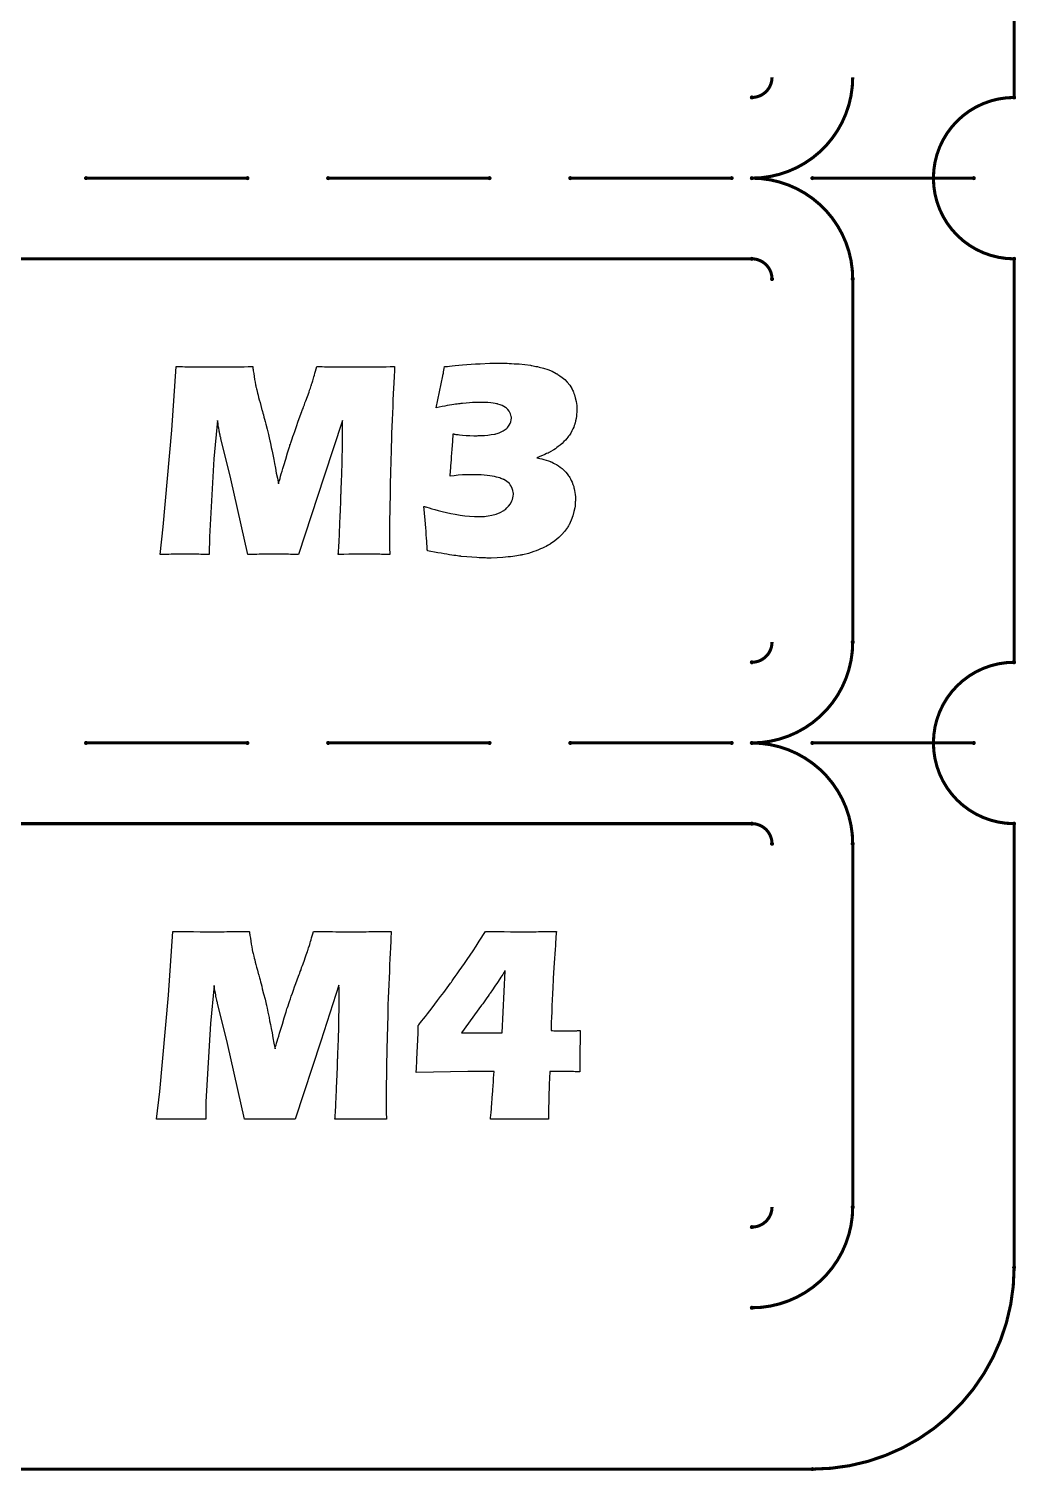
# Model space of a CAD drawing. Extents: x 0 to 200, y 0 to 200.
# Drawn here: x 123.58 to 148.05, y 45.95 to 81.7 of the extents above; entities that cross this region are included whole.
import ezdxf

# ---------------------------------------------------------------- set-up
doc = ezdxf.new("R2010")
doc.units = 0
doc.layers.get('0').update_dxf_attribs({"linetype": 'CONTINUOUS'})
doc.layers.add('gm1', color=1, linetype='CONTINUOUS')
doc.layers.add('gm2', color=1, linetype='CONTINUOUS')

# ---------------------------------------------------------------- blocks, each defined once
blk = doc.blocks.new('D10')
at = {"const_width": 0.05}
blk.add_lwpolyline([(-0.025, 0, 1), (0.025, 0, 1)], format="xyb", close=True, dxfattribs=at)

msp = doc.modelspace()

# ---------------------------------------------------------------- linework, layer by layer
at = {"layer": 'gm1', "color": 1, "const_width": 0.0762}
for points in [[(148.000296, 80.00016), (148.000296, 90.00018)], [(141.500283, 80.00016), (141.500283, 80.00016)], [(141.500283, 80.00016), (141.500283, 80.00016)], [(148.000296, 80.00016), (148.000296, 80.00016)], [(148.000296, 80.00016), (148.000296, 80.00016)], [(141.500283, 78.000156), (141.500283, 78.000156)], [(141.500283, 78.000156), (141.500283, 78.000156)], [(141.500283, 76.000152), (122.500245, 76.000152)], [(148.000296, 66.000132), (148.000296, 76.000152)], [(142.000284, 75.500151), (142.000284, 75.500151)], [(142.000284, 75.500151), (142.000284, 75.500151)], [(144.000288, 75.500151), (144.000288, 75.500151)], [(144.000288, 75.500151), (144.000288, 75.500151)], [(144.000288, 75.500151), (144.000288, 66.500133)], [(141.500283, 66.000132), (141.500283, 66.000132)], [(141.500283, 66.000132), (141.500283, 66.000132)], [(148.000296, 66.000132), (148.000296, 66.000132)], [(148.000296, 66.000132), (148.000296, 66.000132)], [(141.500283, 64.000128), (141.500283, 64.000128)], [(141.500283, 64.000128), (141.500283, 64.000128)], [(141.500283, 62.000124), (122.500245, 62.000124)], [(148.000296, 51.000102), (148.000296, 62.000124)], [(142.000284, 61.500123), (142.000284, 61.500123)], [(142.000284, 61.500123), (142.000284, 61.500123)], [(144.000288, 61.500123), (144.000288, 61.500123)], [(144.000288, 61.500123), (144.000288, 61.500123)], [(144.000288, 52.500105), (144.000288, 61.500123)], [(141.500283, 52.000104), (141.500283, 52.000104)], [(141.500283, 52.000104), (141.500283, 52.000104)], [(141.500283, 50.0001), (141.500283, 50.0001)], [(141.500283, 50.0001), (141.500283, 50.0001)], [(122.000244, 46.000092), (143.000286, 46.000092)], [(143.000286, 46.000092), (143.000286, 46.000092)], [(143.000286, 46.000092), (143.000286, 46.000092)]]:
    msp.add_lwpolyline(points, dxfattribs=at)
for points in [[(141.500283, 80.00016, 0.414214), (142.000284, 80.500161)], [(141.500283, 78.000156, 0.414214), (144.000288, 80.500161)], [(148.000296, 80.00016, 1), (148.000296, 76.000152)], [(144.000288, 75.500151, 0.414214), (141.500283, 78.000156)], [(142.000284, 75.500151, 0.414214), (141.500283, 76.000152)], [(141.500283, 66.000132, 0.414214), (142.000284, 66.500133)], [(141.500283, 64.000128, 0.414214), (144.000288, 66.500133)], [(148.000296, 66.000132, 1), (148.000296, 62.000124)], [(144.000288, 61.500123, 0.414214), (141.500283, 64.000128)], [(142.000284, 61.500123, 0.414214), (141.500283, 62.000124)], [(141.500283, 50.0001, 0.414214), (144.000288, 52.500105)], [(141.500283, 52.000104, 0.414214), (142.000284, 52.500105)], [(143.000286, 46.000092, 0.414214), (148.000296, 51.000102)]]:
    msp.add_lwpolyline(points, format="xyb", dxfattribs=at)
at = {"layer": 'gm1', "color": 1}
for points in [[(132.648355, 73.323977), (132.648355, 73.312867), (132.648355, 73.298057), (132.644645, 73.275837), (132.644645, 73.249916), (132.640935, 73.216586), (132.640935, 73.179546), (132.637225, 73.135106), (132.633535, 73.086966), (132.633535, 73.035116), (132.629825, 72.979566), (132.626115, 72.920316), (132.618715, 72.790706), (132.611315, 72.649975), (132.603905, 72.498135), (132.600215, 72.338895), (132.592795, 72.175944), (132.585375, 72.009294), (132.570575, 71.672293), (132.566865, 71.509353), (132.563165, 71.350103), (132.563165, 71.346403), (132.563165, 71.331593), (132.563165, 71.309373), (132.563165, 71.279743), (132.559465, 71.242712), (132.559465, 71.198272), (132.559465, 71.146422), (132.555765, 71.087172), (132.555765, 71.024212), (132.552055, 70.957552), (132.552055, 70.883492), (132.548365, 70.805722), (132.544655, 70.642771), (132.540945, 70.468711), (132.537255, 70.283551), (132.533545, 70.09838), (132.529835, 69.91322), (132.526125, 69.731749), (132.522435, 69.557699), (132.522435, 69.476219), (132.522435, 69.398449), (132.518725, 69.324389), (132.518725, 69.254019), (132.518725, 69.187368), (132.518725, 69.128108), (132.518725, 69.120708), (132.518725, 69.102188), (132.518725, 69.072558), (132.518725, 69.050338), (132.518725, 69.024418), (132.518725, 68.994788), (132.522435, 68.961458), (132.522435, 68.924428), (132.522435, 68.883688), (132.522435, 68.835548), (132.522435, 68.787408), (132.526125, 68.731857), (132.526125, 68.672597), (132.326165, 68.672597), (132.278025, 68.676307), (131.515143, 68.676307), (131.389213, 68.672597), (131.252183, 68.672597), (131.252183, 68.676307), (131.252183, 68.687417), (131.255893, 68.709637), (131.255893, 68.739257), (131.259603, 68.779998), (131.263313, 68.828138), (131.267003, 68.894798), (131.270713, 68.968868), (131.274413, 69.057748), (131.278113, 69.109598), (131.281823, 69.161438), (131.281823, 69.220688), (131.285523, 69.279949), (131.289223, 69.346609), (131.292923, 69.416969), (131.292923, 69.491039), (131.296633, 69.568809), (131.300323, 69.650279), (131.304053, 69.739159), (131.307743, 69.82804), (131.311433, 69.92433), (131.315163, 70.02432), (131.318853, 70.13171), (131.318853, 70.13542), (131.318853, 70.14652), (131.318853, 70.16134), (131.322563, 70.18356), (131.322563, 70.20948), (131.322563, 70.23911), (131.322563, 70.276141), (131.326263, 70.316881), (131.326263, 70.361321), (131.329963, 70.409461), (131.333663, 70.513151), (131.337373, 70.627961), (131.341073, 70.750172), (131.344773, 70.872382), (131.348483, 70.998292), (131.348483, 71.124202), (131.352173, 71.242712), (131.355883, 71.350103), (131.359593, 71.450093), (131.359593, 71.494533), (131.359593, 71.535273), (131.359593, 71.572303), (131.359593, 71.605633), (131.359593, 71.613043), (131.359593, 71.631563), (131.359593, 71.664893), (131.359593, 71.705623), (131.359593, 71.761174), (131.355883, 71.827834), (131.355883, 71.905604), (131.352173, 71.994484), (130.904082, 70.609441), (130.263401, 68.672597), (130.06712, 68.672597), (130.01898, 68.676307), (129.293139, 68.676307), (129.230178, 68.672597), (129.007978, 68.672597), (128.585797, 70.546481), (128.341387, 71.546383), (128.341387, 71.550083), (128.337677, 71.557493), (128.337677, 71.568603), (128.330277, 71.583413), (128.326567, 71.605633), (128.322857, 71.627853), (128.308047, 71.687113), (128.308047, 71.690813), (128.304347, 71.705623), (128.300637, 71.727843), (128.296937, 71.757474), (128.289537, 71.801914), (128.278407, 71.853764), (128.271027, 71.916714), (128.256197, 71.990784), (128.171036, 71.042732), (128.056206, 69.105888), (128.048806, 68.672597), (127.845136, 68.672597), (127.796986, 68.676307), (127.111874, 68.676307), (127.052614, 68.672597), (126.834124, 68.672597), (126.915594, 69.361419), (127.126684, 71.750064), (127.234084, 73.327687), (127.389625, 73.327687), (127.452575, 73.323977), (127.748845, 73.323977), (127.915496, 73.320277), (128.504327, 73.320277), (128.570977, 73.323977), (128.915388, 73.323977), (129.019088, 73.327687), (129.130188, 73.327687), (129.130188, 73.323977), (129.133898, 73.316577), (129.133898, 73.298057), (129.137588, 73.279537), (129.141298, 73.253617), (129.144998, 73.227696), (129.156108, 73.161036), (129.167218, 73.086966), (129.178328, 73.012896), (129.189438, 72.942536), (129.200548, 72.879586), (129.200548, 72.872176), (129.204248, 72.861066), (129.207958, 72.849956), (129.211658, 72.831436), (129.219068, 72.809216), (129.222758, 72.779596), (129.233888, 72.749965), (129.241288, 72.712935), (129.252399, 72.668495), (129.263499, 72.620345), (129.278319, 72.564795), (129.293139, 72.505545), (129.311649, 72.438885), (129.330169, 72.364815), (129.352389, 72.287045), (129.352389, 72.283345), (129.356089, 72.268535), (129.363499, 72.242604), (129.374599, 72.212984), (129.381999, 72.175944), (129.396839, 72.131504), (129.407939, 72.079664), (129.422749, 72.027814), (129.437559, 71.968564), (129.452379, 71.905604), (129.485699, 71.779694), (129.519039, 71.650073), (129.548659, 71.524163), (129.548659, 71.520463), (129.552369, 71.509353), (129.556079, 71.490833), (129.563479, 71.461203), (129.570879, 71.424173), (129.578289, 71.379733), (129.589399, 71.327883), (129.604199, 71.264933), (129.619029, 71.194562), (129.633839, 71.113092), (129.652359, 71.024212), (129.670869, 70.924222), (129.693089, 70.813122), (129.715319, 70.690911), (129.741229, 70.561301), (129.76717, 70.420571), (129.76717, 70.427981), (129.77457, 70.442791), (129.78197, 70.472421), (129.79308, 70.509451), (129.80789, 70.557591), (129.82271, 70.609441), (129.83753, 70.668691), (129.85974, 70.735351), (129.87827, 70.805722), (129.90048, 70.879782), (129.94862, 71.031622), (129.99306, 71.190862), (130.0412, 71.338993), (130.0412, 71.342703), (130.04862, 71.357513), (130.05231, 71.379733), (130.06342, 71.409363), (130.07452, 71.442693), (130.08936, 71.487133), (130.10786, 71.538973), (130.12637, 71.594523), (130.14861, 71.657483), (130.17082, 71.724143), (130.19675, 71.798214), (130.22267, 71.872274), (130.252291, 71.953754), (130.281921, 72.038924), (130.348571, 72.216684), (130.352281, 72.224094), (130.355991, 72.238904), (130.367101, 72.264825), (130.378201, 72.294455), (130.393021, 72.335195), (130.411551, 72.379635), (130.426351, 72.431475), (130.448561, 72.483325), (130.485601, 72.590725), (130.526341, 72.698115), (130.541151, 72.746265), (130.559661, 72.790706), (130.570791, 72.827736), (130.581891, 72.861066), (130.585591, 72.868476), (130.589301, 72.890696), (130.600401, 72.924016), (130.618931, 72.975866), (130.626331, 73.005496), (130.637441, 73.042526), (130.648541, 73.079556), (130.659651, 73.120296), (130.674471, 73.168436), (130.689291, 73.216586), (130.704101, 73.272137), (130.718901, 73.327687), (130.852232, 73.327687), (130.907782, 73.323977), (131.189222, 73.323977), (131.270713, 73.320277), (132.022484, 73.320277), (132.092844, 73.323977), (132.437265, 73.323977), (132.540945, 73.327687), (132.648355, 73.327687), (132.648355, 73.323977)], [(135.388801, 73.412857), (135.436951, 73.412857), (135.488801, 73.409157), (135.544351, 73.405457), (135.607301, 73.401747), (135.736921, 73.394347), (135.873942, 73.379527), (136.014672, 73.361017), (136.018372, 73.361017), (136.033182, 73.357307), (136.051712, 73.353607), (136.077632, 73.349907), (136.110962, 73.342497), (136.147992, 73.335087), (136.188732, 73.327687), (136.233162, 73.316577), (136.333163, 73.286947), (136.440553, 73.253617), (136.547953, 73.212876), (136.651643, 73.161036), (136.655353, 73.161036), (136.662753, 73.153626), (136.677563, 73.146216), (136.696093, 73.135106), (136.718303, 73.120296), (136.740523, 73.101776), (136.799774, 73.061046), (136.862734, 73.005496), (136.925694, 72.942536), (136.988644, 72.868476), (137.040494, 72.783296), (137.040494, 72.779596), (137.044184, 72.772186), (137.051604, 72.761076), (137.059024, 72.742555), (137.070124, 72.720335), (137.081234, 72.694415), (137.092344, 72.664785), (137.103454, 72.631455), (137.125674, 72.553685), (137.147884, 72.464805), (137.162704, 72.368525), (137.166394, 72.261125), (137.166394, 72.257425), (137.166394, 72.253715), (137.166394, 72.231494), (137.162704, 72.198164), (137.158994, 72.153724), (137.155284, 72.101884), (137.147884, 72.046334), (137.133074, 71.987084), (137.118274, 71.927824), (137.114564, 71.920424), (137.110854, 71.901904), (137.099744, 71.868574), (137.084934, 71.831544), (137.062714, 71.783394), (137.040494, 71.735253), (137.010864, 71.679703), (136.977534, 71.627853), (136.973834, 71.620453), (136.959034, 71.605633), (136.940504, 71.579713), (136.914584, 71.546383), (136.881254, 71.509353), (136.840514, 71.468613), (136.799774, 71.424173), (136.751634, 71.383433), (136.744233, 71.379733), (136.729413, 71.364923), (136.703493, 71.346403), (136.670163, 71.324183), (136.633113, 71.294553), (136.592393, 71.268633), (136.499803, 71.213082), (136.496103, 71.209382), (136.477583, 71.201972), (136.451663, 71.187162), (136.414623, 71.172342), (136.366483, 71.150122), (136.310923, 71.124202), (136.247982, 71.098282), (136.173922, 71.068652), (136.177622, 71.068652), (136.185022, 71.064952), (136.196132, 71.064952), (136.210952, 71.061252), (136.247982, 71.053842), (136.296123, 71.039032), (136.347973, 71.027922), (136.403513, 71.009402), (136.459073, 70.994592), (136.507213, 70.976072), (136.514613, 70.972372), (136.529433, 70.968662), (136.551653, 70.957552), (136.584993, 70.939042), (136.622003, 70.920522), (136.662753, 70.898302), (136.707193, 70.868672), (136.751634, 70.835342), (136.755344, 70.831642), (136.773844, 70.820532), (136.796084, 70.802012), (136.821994, 70.776092), (136.855334, 70.746461), (136.892364, 70.709431), (136.925694, 70.668691), (136.959034, 70.624251), (136.962724, 70.620551), (136.973834, 70.602031), (136.988644, 70.579811), (137.007174, 70.546481), (137.025684, 70.505751), (137.047894, 70.461311), (137.066424, 70.409461), (137.084934, 70.353911), (137.088634, 70.346501), (137.092344, 70.327991), (137.099744, 70.298361), (137.107144, 70.257621), (137.114564, 70.20948), (137.121964, 70.15763), (137.129374, 70.09838), (137.129374, 70.03543), (137.129374, 70.03172), (137.129374, 70.02061), (137.129374, 70.0021), (137.125674, 69.97988), (137.125674, 69.95025), (137.121964, 69.91322), (137.118274, 69.87248), (137.110854, 69.83174), (137.092344, 69.735459), (137.062714, 69.628059), (137.025684, 69.520659), (136.973834, 69.409559), (136.973834, 69.405859), (136.966434, 69.398449), (136.959034, 69.383639), (136.944194, 69.361419), (136.929394, 69.339199), (136.907184, 69.309569), (136.859034, 69.242908), (136.792374, 69.168848), (136.714593, 69.091078), (136.622003, 69.009608), (136.514613, 68.935538), (136.510913, 68.931838), (136.499803, 68.928128), (136.485003, 68.917018), (136.462763, 68.905908), (136.433153, 68.891098), (136.399813, 68.872578), (136.359083, 68.850358), (136.314653, 68.831848), (136.266493, 68.809628), (136.214662, 68.787408), (136.155412, 68.765188), (136.096142, 68.742967), (135.966532, 68.698527), (135.822092, 68.665197), (135.818392, 68.665197), (135.803582, 68.661487), (135.785062, 68.657787), (135.755442, 68.654087), (135.718391, 68.646677), (135.677671, 68.639267), (135.629531, 68.631867), (135.577681, 68.624457), (135.522141, 68.617047), (135.459161, 68.609647), (135.325851, 68.594827), (135.18513, 68.587427), (135.03698, 68.583717), (134.93701, 68.583717), (134.89627, 68.587427), (134.79998, 68.587427), (134.744429, 68.591127), (134.688879, 68.594827), (134.562969, 68.602237), (134.433339, 68.609647), (134.300029, 68.624457), (134.296339, 68.624457), (134.285209, 68.628157), (134.262999, 68.628157), (134.237088, 68.631867), (134.203748, 68.635567), (134.162998, 68.642977), (134.118568, 68.650377), (134.063008, 68.657787), (134.007468, 68.665197), (133.940808, 68.676307), (133.874158, 68.687417), (133.800068, 68.702227), (133.718607, 68.713337), (133.637137, 68.731857), (133.548257, 68.746667), (133.459377, 68.765188), (133.459377, 68.768888), (133.459377, 68.772588), (133.455667, 68.794808), (133.455667, 68.831848), (133.451977, 68.879988), (133.448267, 68.939238), (133.444557, 69.005898), (133.437157, 69.079968), (133.433447, 69.161438), (133.426047, 69.246618), (133.418637, 69.335499), (133.403827, 69.520659), (133.389017, 69.698419), (133.377907, 69.7836), (133.370487, 69.86507), (133.374197, 69.86507), (133.377907, 69.86137), (133.389017, 69.85767), (133.403827, 69.85396), (133.422337, 69.85026), (133.444557, 69.84285), (133.500117, 69.82434), (133.566767, 69.80582), (133.644537, 69.7836), (133.729717, 69.76138), (133.826008, 69.739159), (133.929698, 69.713239), (134.040798, 69.691019), (134.151898, 69.668799), (134.270409, 69.650279), (134.388909, 69.631759), (134.507429, 69.620649), (134.629629, 69.613249), (134.744429, 69.609539), (134.78146, 69.609539), (134.80738, 69.613249), (134.84072, 69.613249), (134.87776, 69.616949), (134.91848, 69.620649), (134.96293, 69.628059), (135.05921, 69.646579), (135.16291, 69.672499), (135.262901, 69.709529), (135.355481, 69.76138), (135.359191, 69.76508), (135.366591, 69.76879), (135.377701, 69.77619), (135.392511, 69.79101), (135.429551, 69.82434), (135.473981, 69.86878), (135.518411, 69.92803), (135.555461, 69.99839), (135.570281, 70.03543), (135.581391, 70.07616), (135.588791, 70.1206), (135.592491, 70.16874), (135.592491, 70.17245), (135.592491, 70.17985), (135.592491, 70.19096), (135.588791, 70.20948), (135.581391, 70.253921), (135.562861, 70.305771), (135.533241, 70.365021), (135.514721, 70.398351), (135.492501, 70.427981), (135.462871, 70.453901), (135.429551, 70.483531), (135.392511, 70.509451), (135.351771, 70.531671), (135.348061, 70.531671), (135.340661, 70.535371), (135.325851, 70.542781), (135.307321, 70.550191), (135.281411, 70.557591), (135.251801, 70.568701), (135.21475, 70.579811), (135.17031, 70.590921), (135.12217, 70.602031), (135.06662, 70.613141), (135.00737, 70.624251), (134.94071, 70.631661), (134.87034, 70.639071), (134.78887, 70.646471), (134.707389, 70.650181), (134.496299, 70.650181), (134.459269, 70.646471), (134.418539, 70.646471), (134.325949, 70.642771), (134.225958, 70.635361), (134.125988, 70.624251), (134.022268, 70.613141), (134.022268, 70.620551), (134.025998, 70.635361), (134.025998, 70.664991), (134.029688, 70.705731), (134.033398, 70.750172), (134.037098, 70.809422), (134.044508, 70.872382), (134.048208, 70.942742), (134.055608, 71.020512), (134.059318, 71.101982), (134.066718, 71.187162), (134.074118, 71.279743), (134.088938, 71.468613), (134.100048, 71.661183), (134.111158, 71.661183), (134.125988, 71.657483), (134.140788, 71.653783), (134.166708, 71.650073), (134.192638, 71.646373), (134.222248, 71.642673), (134.255599, 71.638963), (134.333349, 71.631563), (134.422239, 71.624153), (134.514829, 71.620453), (134.614799, 71.616743), (134.692579, 71.616743), (134.722209, 71.620453), (134.79257, 71.620453), (134.87405, 71.624153), (134.95922, 71.631563), (135.0444, 71.642673), (135.12217, 71.653783), (135.12587, 71.653783), (135.12957, 71.657483), (135.1407, 71.657483), (135.1555, 71.661183), (135.19253, 71.672293), (135.23696, 71.687113), (135.288811, 71.709333), (135.340661, 71.735253), (135.388801, 71.768584), (135.433251, 71.805614), (135.436951, 71.809324), (135.451761, 71.824134), (135.466581, 71.850054), (135.488801, 71.879684), (135.507301, 71.916714), (135.525831, 71.957454), (135.536941, 72.005594), (135.540641, 72.053734), (135.540641, 72.057444), (135.540641, 72.072254), (135.536941, 72.094474), (135.529541, 72.124104), (135.518411, 72.157434), (135.503611, 72.194464), (135.485091, 72.227794), (135.455471, 72.264825), (135.451761, 72.268535), (135.440651, 72.279645), (135.418441, 72.298155), (135.392511, 72.316675), (135.355481, 72.338895), (135.314741, 72.364815), (135.262901, 72.383335), (135.20364, 72.401855), (135.19624, 72.405555), (135.17402, 72.409255), (135.13697, 72.416665), (135.08885, 72.424075), (135.0296, 72.431475), (134.95922, 72.435185), (134.87776, 72.442585), (134.707389, 72.442585), (134.651849, 72.438885), (134.581479, 72.435185), (134.503699, 72.431475), (134.418539, 72.424075), (134.329659, 72.416665), (134.318549, 72.416665), (134.303739, 72.412965), (134.285209, 72.412965), (134.262999, 72.409255), (134.233358, 72.405555), (134.196348, 72.401855), (134.159308, 72.394445), (134.114858, 72.387035), (134.063008, 72.379635), (134.011158, 72.372225), (133.951908, 72.361115), (133.888958, 72.350005), (133.822308, 72.338895), (133.748237, 72.324085), (133.674167, 72.309265), (133.840818, 73.101776), (133.840818, 73.105486), (133.844518, 73.120296), (133.848228, 73.142516), (133.855628, 73.168436), (133.863028, 73.201766), (133.870448, 73.242506), (133.877848, 73.283247), (133.885258, 73.327687), (133.892668, 73.327687), (133.903768, 73.331387), (133.918588, 73.331387), (133.955618, 73.335087), (134.011158, 73.342497), (134.074118, 73.349907), (134.151898, 73.357307), (134.237088, 73.364717), (134.329659, 73.372127), (134.433339, 73.379527), (134.540749, 73.386937), (134.651849, 73.394347), (134.76664, 73.401747), (135.00366, 73.412857), (135.24069, 73.416567), (135.344371, 73.416567), (135.388801, 73.412857)], [(132.565025, 59.323949), (132.565025, 59.312839), (132.565025, 59.298029), (132.561315, 59.275809), (132.561315, 59.249888), (132.557605, 59.216558), (132.557605, 59.179518), (132.553915, 59.135078), (132.550205, 59.086938), (132.550205, 59.035088), (132.546495, 58.979538), (132.542805, 58.920288), (132.535395, 58.790678), (132.527995, 58.649947), (132.520585, 58.498107), (132.516885, 58.338867), (132.509485, 58.175916), (132.502065, 58.009266), (132.487245, 57.672265), (132.483545, 57.509325), (132.479845, 57.350075), (132.479845, 57.346375), (132.479845, 57.331565), (132.479845, 57.309345), (132.479845, 57.279715), (132.476145, 57.242684), (132.476145, 57.198244), (132.476145, 57.146394), (132.472435, 57.087144), (132.472435, 57.024184), (132.468745, 56.957524), (132.468745, 56.883464), (132.465035, 56.805694), (132.461325, 56.642743), (132.457635, 56.468683), (132.453925, 56.283523), (132.450215, 56.098352), (132.446505, 55.913192), (132.442815, 55.731721), (132.439105, 55.557671), (132.439105, 55.476191), (132.439105, 55.398421), (132.435395, 55.324361), (132.435395, 55.253991), (132.435395, 55.18734), (132.435395, 55.12808), (132.435395, 55.12068), (132.435395, 55.10216), (132.435395, 55.07253), (132.435395, 55.05031), (132.435395, 55.02439), (132.435395, 54.99476), (132.439105, 54.96143), (132.439105, 54.9244), (132.439105, 54.88366), (132.439105, 54.83552), (132.439105, 54.78738), (132.442815, 54.731829), (132.442815, 54.672569), (132.242834, 54.672569), (132.194694, 54.676279), (131.431793, 54.676279), (131.305893, 54.672569), (131.168852, 54.672569), (131.168852, 54.676279), (131.168852, 54.687389), (131.172582, 54.709609), (131.172582, 54.739229), (131.176272, 54.77997), (131.179962, 54.82811), (131.183692, 54.89477), (131.187382, 54.96884), (131.191092, 55.05772), (131.194792, 55.10957), (131.198492, 55.16141), (131.198492, 55.22067), (131.202192, 55.279921), (131.205902, 55.346581), (131.209602, 55.416941), (131.209602, 55.491011), (131.213302, 55.568781), (131.217012, 55.650251), (131.220702, 55.739131), (131.224412, 55.828012), (131.228122, 55.924302), (131.231832, 56.024292), (131.235522, 56.131682), (131.235522, 56.135392), (131.235522, 56.146502), (131.235522, 56.161312), (131.239232, 56.183532), (131.239232, 56.209452), (131.239232, 56.239082), (131.239232, 56.276113), (131.242942, 56.316853), (131.242942, 56.361293), (131.246632, 56.409433), (131.250343, 56.513123), (131.254043, 56.627933), (131.257743, 56.750144), (131.261443, 56.872354), (131.265153, 56.998264), (131.265153, 57.124174), (131.268853, 57.242684), (131.272553, 57.350075), (131.276263, 57.450065), (131.276263, 57.494505), (131.276263, 57.535245), (131.276263, 57.572275), (131.276263, 57.605605), (131.276263, 57.613015), (131.276263, 57.631535), (131.276263, 57.664865), (131.276263, 57.705595), (131.276263, 57.761146), (131.272553, 57.827806), (131.272553, 57.905576), (131.268853, 57.994456), (130.820762, 56.609413), (130.18008, 54.672569), (129.9838, 54.672569), (129.93565, 54.676279), (129.209808, 54.676279), (129.146848, 54.672569), (128.924648, 54.672569), (128.502467, 56.546453), (128.258057, 57.546355), (128.258057, 57.550055), (128.254347, 57.557465), (128.254347, 57.568575), (128.246946, 57.583385), (128.243236, 57.605605), (128.239526, 57.627825), (128.224726, 57.687085), (128.224726, 57.690785), (128.221016, 57.705595), (128.217316, 57.727815), (128.213616, 57.757446), (128.206206, 57.801886), (128.195096, 57.853736), (128.187676, 57.916686), (128.172876, 57.990756), (128.087686, 57.042704), (127.972896, 55.10586), (127.965486, 54.672569), (127.761806, 54.672569), (127.713665, 54.676279), (127.028544, 54.676279), (126.969294, 54.672569), (126.750794, 54.672569), (126.832274, 55.361391), (127.043364, 57.750036), (127.150754, 59.327659), (127.306295, 59.327659), (127.369255, 59.323949), (127.665515, 59.323949), (127.832166, 59.320249), (128.421007, 59.320249), (128.487657, 59.323949), (128.832078, 59.323949), (128.935758, 59.327659), (129.046858, 59.327659), (129.046858, 59.323949), (129.050568, 59.316549), (129.050568, 59.298029), (129.054278, 59.279509), (129.057968, 59.253589), (129.061678, 59.227668), (129.072788, 59.161008), (129.083888, 59.086938), (129.095018, 59.012868), (129.106128, 58.942508), (129.117228, 58.879558), (129.117228, 58.872148), (129.120928, 58.861038), (129.124628, 58.849928), (129.128338, 58.831408), (129.135738, 58.809188), (129.139448, 58.779568), (129.150558, 58.749937), (129.157958, 58.712907), (129.169068, 58.668467), (129.180178, 58.620317), (129.194988, 58.564767), (129.209808, 58.505517), (129.228328, 58.438857), (129.246838, 58.364787), (129.269059, 58.287017), (129.269059, 58.283317), (129.272769, 58.268507), (129.280169, 58.242576), (129.291279, 58.212956), (129.298689, 58.175916), (129.313489, 58.131476), (129.324619, 58.079636), (129.339419, 58.027786), (129.354229, 57.968536), (129.369049, 57.905576), (129.402369, 57.779666), (129.435719, 57.650045), (129.465329, 57.524135), (129.465329, 57.520435), (129.469039, 57.509325), (129.472729, 57.490805), (129.480149, 57.461175), (129.487559, 57.424145), (129.494969, 57.379705), (129.506069, 57.327855), (129.520889, 57.264905), (129.535709, 57.194534), (129.550509, 57.113064), (129.569029, 57.024184), (129.587559, 56.924194), (129.609769, 56.813094), (129.631989, 56.690883), (129.657909, 56.561273), (129.683819, 56.420543), (129.683819, 56.427953), (129.691239, 56.442763), (129.698649, 56.472393), (129.709759, 56.509423), (129.724559, 56.557563), (129.739379, 56.609413), (129.7542, 56.668663), (129.77641, 56.735323), (129.79492, 56.805694), (129.81715, 56.879754), (129.8653, 57.031594), (129.90974, 57.190834), (129.95789, 57.338965), (129.95789, 57.342675), (129.96529, 57.357485), (129.96899, 57.379705), (129.9801, 57.409335), (129.99121, 57.442665), (130.00601, 57.487105), (130.02454, 57.538945), (130.04306, 57.594495), (130.06528, 57.657455), (130.08749, 57.724115), (130.11342, 57.798186), (130.13934, 57.872246), (130.16898, 57.953726), (130.19859, 58.038896), (130.265241, 58.216656), (130.268971, 58.224066), (130.272661, 58.238876), (130.283771, 58.264797), (130.294881, 58.294427), (130.309691, 58.335167), (130.328221, 58.379607), (130.343021, 58.431447), (130.365231, 58.483297), (130.402281, 58.590697), (130.443011, 58.698087), (130.457831, 58.746237), (130.476331, 58.790678), (130.487441, 58.827708), (130.498571, 58.861038), (130.502271, 58.868448), (130.505971, 58.890668), (130.517081, 58.923998), (130.535601, 58.975838), (130.543001, 59.005468), (130.554111, 59.042498), (130.565221, 59.079528), (130.576331, 59.120268), (130.591161, 59.168408), (130.605961, 59.216558), (130.620771, 59.272109), (130.635591, 59.327659), (130.768912, 59.327659), (130.824462, 59.323949), (131.105912, 59.323949), (131.187382, 59.320249), (131.939164, 59.320249), (132.009524, 59.323949), (132.353935, 59.323949), (132.457635, 59.327659), (132.565025, 59.327659), (132.565025, 59.323949)], [(136.657213, 59.323949), (136.657213, 59.320249), (136.657213, 59.309139), (136.653483, 59.294329), (136.649793, 59.257289), (136.646083, 59.201738), (136.642383, 59.138788), (136.634973, 59.061018), (136.631273, 58.975838), (136.623873, 58.879558), (136.616473, 58.772158), (136.609053, 58.661057), (136.601653, 58.546257), (136.594233, 58.424047), (136.579433, 58.168516), (136.564623, 57.909286), (136.564623, 57.905576), (136.564623, 57.901876), (136.564623, 57.879656), (136.560913, 57.842626), (136.560913, 57.794476), (136.557223, 57.738925), (136.553493, 57.672265), (136.549803, 57.598205), (136.546113, 57.520435), (136.546113, 57.438955), (136.542383, 57.353785), (136.534983, 57.179724), (136.531283, 57.094544), (136.531283, 57.013074), (136.527583, 56.939014), (136.527583, 56.868644), (136.557223, 56.868644), (136.590543, 56.864944), (136.694223, 56.864944), (136.757184, 56.861244), (137.127514, 56.861244), (137.142334, 56.864944), (137.160854, 56.864944), (137.183074, 56.868644), (137.212694, 56.868644), (137.249744, 56.872354), (137.249744, 56.868644), (137.249744, 56.853834), (137.249744, 56.831614), (137.246014, 56.801984), (137.246014, 56.764954), (137.246014, 56.716813), (137.242324, 56.668663), (137.242324, 56.609413), (137.242324, 56.546453), (137.238634, 56.479793), (137.238634, 56.409433), (137.238634, 56.331663), (137.234904, 56.172422), (137.234904, 56.005772), (137.234904, 55.846532), (137.212694, 55.846532), (137.197894, 55.850232), (137.120114, 55.850232), (137.083084, 55.853932), (136.949764, 55.853932), (136.894214, 55.857642), (136.494243, 55.857642), (136.494243, 55.853932), (136.494243, 55.842822), (136.490553, 55.820602), (136.490553, 55.790982), (136.486843, 55.753942), (136.486843, 55.705801), (136.483133, 55.650251), (136.479443, 55.583591), (136.475733, 55.509521), (136.475733, 55.420641), (136.472033, 55.324361), (136.468333, 55.21696), (136.468333, 55.09846), (136.464633, 54.96884), (136.464633, 54.82811), (136.464633, 54.672569), (136.297973, 54.672569), (136.249832, 54.676279), (135.309181, 54.676279), (135.17216, 54.672569), (135.02403, 54.672569), (135.02403, 54.676279), (135.02403, 54.687389), (135.02774, 54.702199), (135.02774, 54.724419), (135.03144, 54.75405), (135.03514, 54.78738), (135.03884, 54.82441), (135.04255, 54.86515), (135.04624, 54.90959), (135.04995, 54.96143), (135.05735, 55.06883), (135.06848, 55.18734), (135.07588, 55.313251), (135.07588, 55.316951), (135.07588, 55.328061), (135.07959, 55.346581), (135.07959, 55.368801), (135.08328, 55.398421), (135.08328, 55.431751), (135.08699, 55.468791), (135.09069, 55.509521), (135.09809, 55.594701), (135.1018, 55.687281), (135.1092, 55.776162), (135.11291, 55.857642), (134.738889, 55.853932), (134.461129, 55.853932), (133.179766, 55.835422), (133.187166, 55.939112), (133.187166, 55.942812), (133.187166, 55.946522), (133.187166, 55.961332), (133.190876, 55.979852), (133.190876, 56.009472), (133.194586, 56.050212), (133.194586, 56.098352), (133.198276, 56.161312), (133.227916, 56.809394), (133.227916, 56.813094), (133.227916, 56.824204), (133.227916, 56.842724), (133.231616, 56.864944), (133.231616, 56.894574), (133.231616, 56.924194), (133.231616, 56.994564), (133.235326, 56.998264), (133.246436, 57.013074), (133.264947, 57.039004), (133.290867, 57.068624), (133.324207, 57.113064), (133.364937, 57.161204), (133.409367, 57.220464), (133.461217, 57.283415), (133.516777, 57.357485), (133.579737, 57.435255), (133.642697, 57.524135), (133.713047, 57.616715), (133.787118, 57.713005), (133.864888, 57.816696), (133.946358, 57.927796), (134.031538, 58.042596), (134.035238, 58.050006), (134.053768, 58.072226), (134.075978, 58.105556), (134.109308, 58.149996), (134.150048, 58.209246), (134.198188, 58.275907), (134.250039, 58.353677), (134.309289, 58.438857), (134.375959, 58.531437), (134.442609, 58.631427), (134.516669, 58.738827), (134.590739, 58.849928), (134.664809, 58.964728), (134.742579, 59.083238), (134.89811, 59.327659), (135.03144, 59.327659), (135.08699, 59.323949), (135.361031, 59.323949), (135.520271, 59.320249), (136.153542, 59.320249), (136.216502, 59.323949), (136.501663, 59.323949), (136.657213, 59.327659), (136.657213, 59.323949)], [(135.383251, 58.353677), (135.379541, 58.349977), (135.372141, 58.338867), (135.361031, 58.320347), (135.346221, 58.294427), (135.327691, 58.264797), (135.305481, 58.231466), (135.279571, 58.194436), (135.253641, 58.153696), (135.19438, 58.061116), (135.13143, 57.968536), (135.07217, 57.879656), (135.01292, 57.794476), (135.01292, 57.790776), (135.0055, 57.787076), (134.9981, 57.775966), (134.9907, 57.761146), (134.96478, 57.724115), (134.93145, 57.679675), (134.89811, 57.631535), (134.86479, 57.583385), (134.83146, 57.535245), (134.80183, 57.498215), (134.305579, 56.816804), (135.309181, 56.816804), (135.383251, 58.353677)]]:
    msp.add_lwpolyline(points, dxfattribs=at)
at = {"layer": 'gm2', "color": 1, "const_width": 0.0762}
for points in [[(125.00025, 78.000156), (129.000258, 78.000156)], [(131.000262, 78.000156), (135.00027, 78.000156)], [(137.000274, 78.000156), (141.000282, 78.000156)], [(143.000286, 78.000156), (147.000294, 78.000156)], [(129.000258, 64.000128), (125.00025, 64.000128)], [(135.00027, 64.000128), (131.000262, 64.000128)], [(141.000282, 64.000128), (137.000274, 64.000128)], [(147.000294, 64.000128), (143.000286, 64.000128)]]:
    msp.add_lwpolyline(points, dxfattribs=at)

# ---------------------------------------------------------------- block references
at = {"layer": 'gm1'}
for p in [(141.500283, 80.00016), (141.500283, 80.00016), (141.500283, 80.00016), (141.500283, 80.00016), (148.000296, 80.00016), (148.000296, 80.00016), (148.000296, 80.00016), (148.000296, 80.00016), (141.500283, 78.000156), (141.500283, 78.000156), (141.500283, 78.000156), (141.500283, 78.000156), (141.500283, 78.000156), (141.500283, 76.000152), (141.500283, 76.000152), (148.000296, 76.000152), (148.000296, 76.000152), (142.000284, 75.500151), (142.000284, 75.500151), (142.000284, 75.500151), (142.000284, 75.500151), (144.000288, 75.500151), (144.000288, 75.500151), (144.000288, 75.500151), (144.000288, 75.500151), (144.000288, 66.500133), (144.000288, 66.500133), (141.500283, 66.000132), (141.500283, 66.000132), (141.500283, 66.000132), (141.500283, 66.000132), (148.000296, 66.000132), (148.000296, 66.000132), (148.000296, 66.000132), (148.000296, 66.000132), (141.500283, 64.000128), (141.500283, 64.000128), (141.500283, 64.000128), (141.500283, 62.000124), (141.500283, 62.000124), (148.000296, 62.000124), (148.000296, 62.000124), (142.000284, 61.500123), (142.000284, 61.500123), (142.000284, 61.500123), (142.000284, 61.500123), (144.000288, 61.500123), (144.000288, 61.500123), (144.000288, 61.500123), (144.000288, 61.500123), (144.000288, 52.500105), (144.000288, 52.500105), (141.500283, 52.000104), (141.500283, 52.000104), (141.500283, 52.000104), (141.500283, 52.000104), (148.000296, 51.000102), (148.000296, 51.000102), (141.500283, 50.0001), (141.500283, 50.0001), (141.500283, 50.0001), (141.500283, 50.0001), (143.000286, 46.000092), (143.000286, 46.000092), (143.000286, 46.000092), (143.000286, 46.000092)]:
    msp.add_blockref('D10', p, dxfattribs=at)
at = {"layer": 'gm2'}
for p in [(125.00025, 78.000156), (129.000258, 78.000156), (131.000262, 78.000156), (135.00027, 78.000156), (137.000274, 78.000156), (141.000282, 78.000156), (143.000286, 78.000156), (147.000294, 78.000156), (125.00025, 64.000128), (129.000258, 64.000128), (131.000262, 64.000128), (135.00027, 64.000128), (137.000274, 64.000128), (141.000282, 64.000128), (143.000286, 64.000128), (147.000294, 64.000128)]:
    msp.add_blockref('D10', p, dxfattribs=at)

doc.saveas('drawing.dxf')
